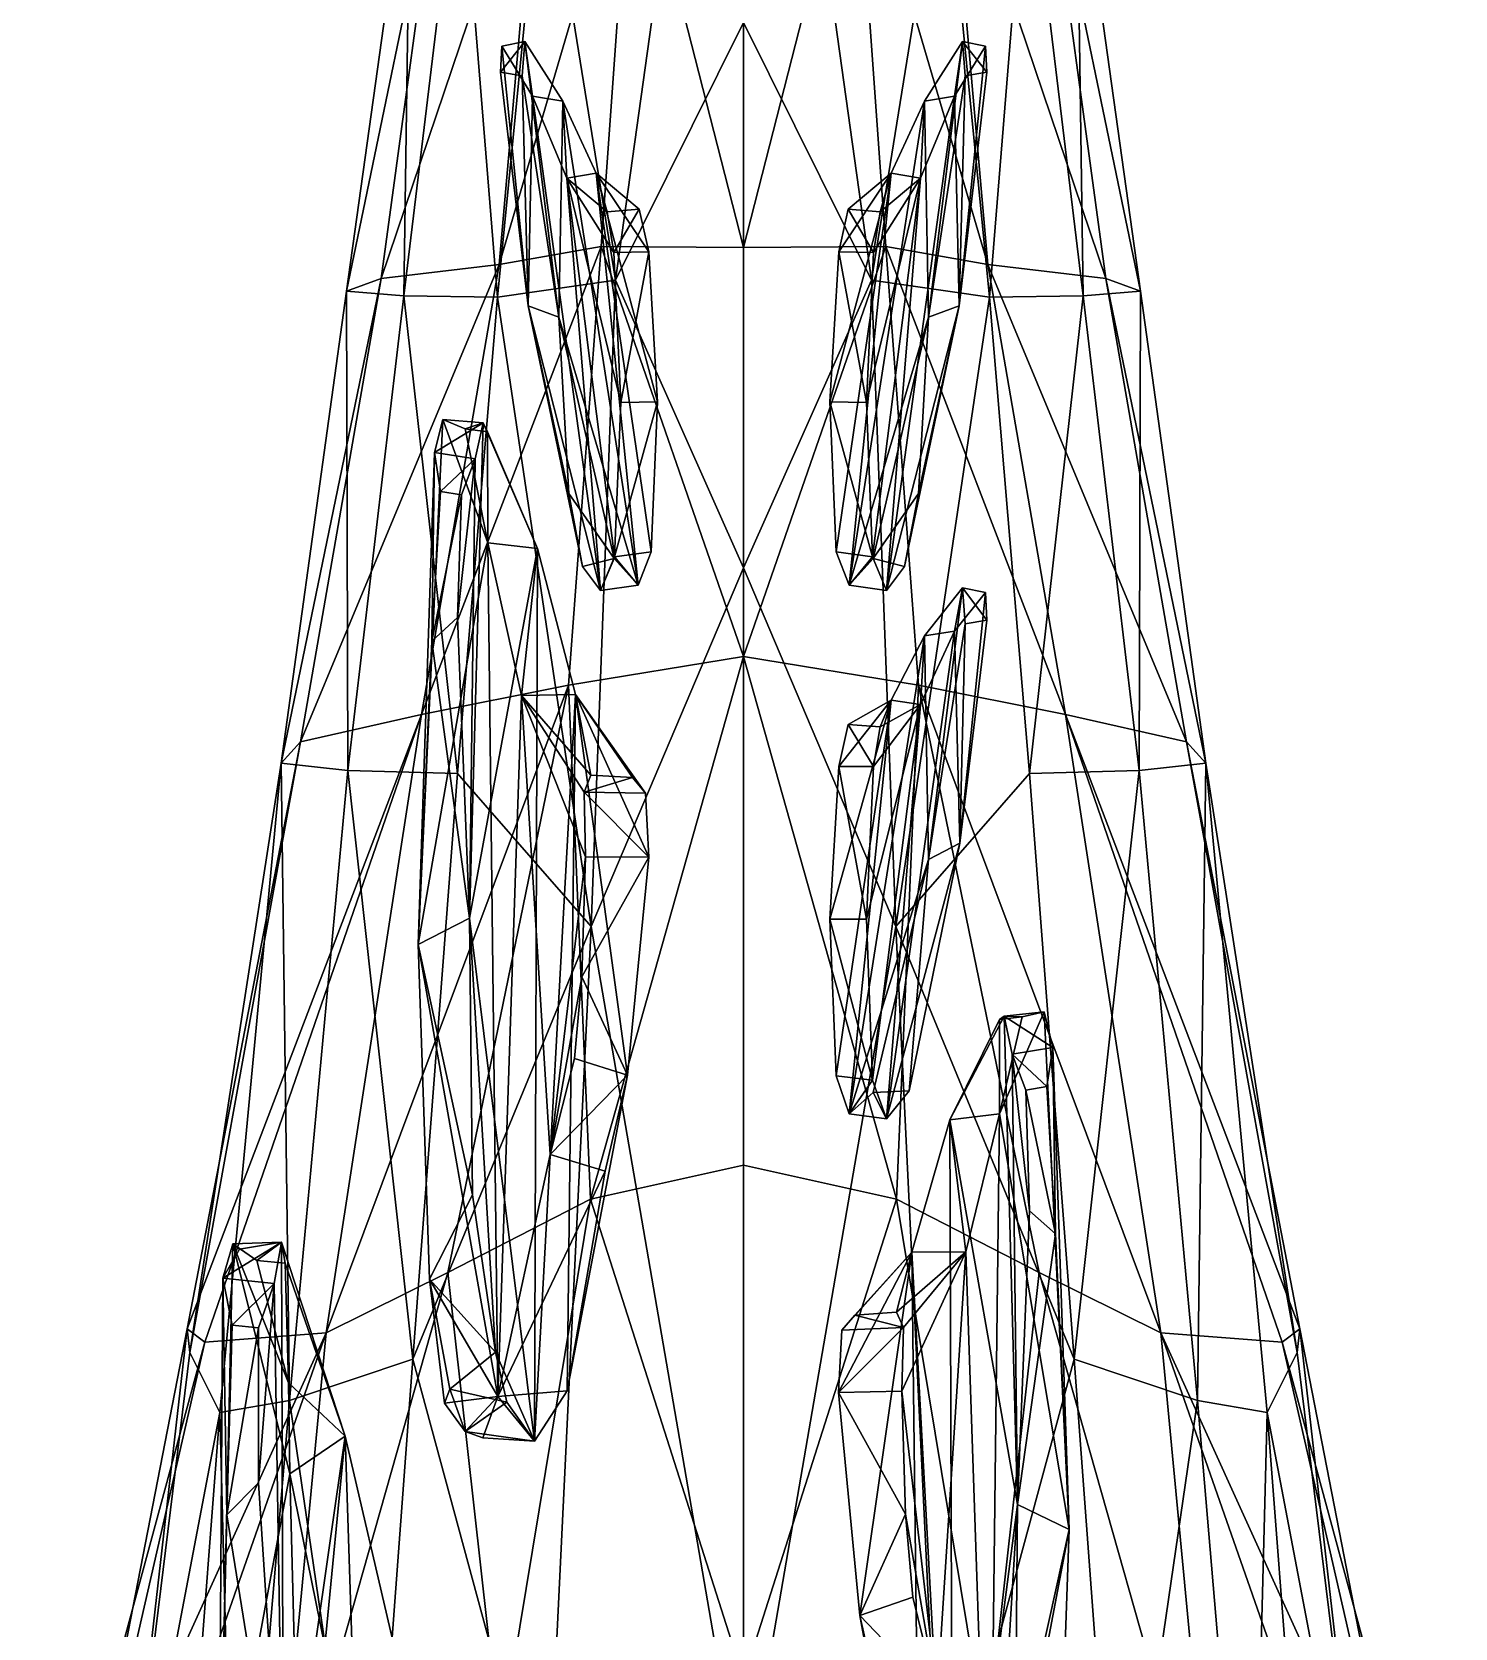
# Model space of a CAD drawing. Extents: x -1.1 to 1.1, y -3.78 to 5.59.
# Drawn here: x -0.518 to 0.518, y 2.209 to 3.372 of the extents above; entities that cross this region are included whole.
import ezdxf

# ---------------------------------------------------------------- set-up
doc = ezdxf.new("R2010")
doc.units = 0
doc.layers.add('STEGOSRS$LWO', color=1, linetype='CONTINUOUS')

msp = doc.modelspace()

# ---------------------------------------------------------------- linework, layer by layer
at = {"layer": 'STEGOSRS$LWO'}
for points in [[(0, 3.2147, 2.0206), (0, 3.5996, 1.8627), (-0.0811, 3.532, 1.8394)], [(0, 3.5996, 1.8627), (0, 3.2147, 2.0206), (0.0811, 3.532, 1.8394)], [(-0.2194, 3.5193, 1.6547), (-0.2637, 3.1922, 1.7569), (-0.1489, 3.532, 1.7334)], [(-0.2637, 3.1922, 1.7569), (-0.1778, 3.2025, 1.8654), (-0.1489, 3.532, 1.7334)], [(-0.1489, 3.532, 1.7334), (-0.1778, 3.2025, 1.8654), (-0.0811, 3.532, 1.8394)], [(-0.1778, 3.2025, 1.8654), (-0.1036, 3.2154, 1.9718), (-0.0811, 3.532, 1.8394)], [(-0.1036, 3.2154, 1.9718), (0, 3.2147, 2.0206), (-0.0811, 3.532, 1.8394)], [(0, 3.2147, 2.0206), (0.1036, 3.2154, 1.9718), (0.0811, 3.532, 1.8394)], [(0.1778, 3.2025, 1.8654), (0.1489, 3.532, 1.7334), (0.0811, 3.532, 1.8394)], [(0.1036, 3.2154, 1.9718), (0.1778, 3.2025, 1.8654), (0.0811, 3.532, 1.8394)], [(0.2637, 3.1922, 1.7569), (0.2194, 3.5193, 1.6547), (0.1489, 3.532, 1.7334)], [(0.1778, 3.2025, 1.8654), (0.2637, 3.1922, 1.7569), (0.1489, 3.532, 1.7334)], [(-0.2425, 3.5171, 1.5665), (-0.289, 3.1829, 1.6482), (-0.2194, 3.5193, 1.6547)], [(-0.289, 3.1829, 1.6482), (-0.2637, 3.1922, 1.7569), (-0.2194, 3.5193, 1.6547)], [(-0.2474, 3.1797, 1.5829), (-0.289, 3.1829, 1.6482), (-0.2425, 3.5171, 1.5665)], [(-0.2065, 3.5175, 1.5091), (-0.2474, 3.1797, 1.5829), (-0.2425, 3.5171, 1.5665)], [(-0.1791, 3.1787, 1.5279), (-0.2474, 3.1797, 1.5829), (-0.2065, 3.5175, 1.5091)], [(-0.1458, 3.5178, 1.4601), (-0.1791, 3.1787, 1.5279), (-0.2065, 3.5175, 1.5091)], [(-0.0932, 3.1911, 1.4877), (-0.1791, 3.1787, 1.5279), (-0.1458, 3.5178, 1.4601)], [(-0.056, 3.4571, 1.4333), (-0.0932, 3.1911, 1.4877), (-0.1458, 3.5178, 1.4601)], [(0.0932, 3.1911, 1.4877), (0.056, 3.4571, 1.4333), (0.1458, 3.5178, 1.4601)], [(0.1791, 3.1787, 1.5279), (0.0932, 3.1911, 1.4877), (0.1458, 3.5178, 1.4601)], [(0.1791, 3.1787, 1.5279), (0.1458, 3.5178, 1.4601), (0.2065, 3.5175, 1.5091)], [(0.2474, 3.1797, 1.5829), (0.1791, 3.1787, 1.5279), (0.2065, 3.5175, 1.5091)], [(0.2474, 3.1797, 1.5829), (0.2065, 3.5175, 1.5091), (0.2425, 3.5171, 1.5665)], [(0.289, 3.1829, 1.6482), (0.2425, 3.5171, 1.5665), (0.2194, 3.5193, 1.6547)], [(0.2637, 3.1922, 1.7569), (0.289, 3.1829, 1.6482), (0.2194, 3.5193, 1.6547)], [(0.289, 3.1829, 1.6482), (0.2474, 3.1797, 1.5829), (0.2425, 3.5171, 1.5665)], [(-0.0932, 3.1911, 1.4877), (-0.056, 3.4571, 1.4333), (0, 3.3786, 1.4372)], [(0.056, 3.4571, 1.4333), (0.0932, 3.1911, 1.4877), (0, 3.3786, 1.4372)], [(0, 2.9816, 1.5084), (-0.0932, 3.1911, 1.4877), (0, 3.3786, 1.4372)], [(0.0932, 3.1911, 1.4877), (0, 2.9816, 1.5084), (0, 3.3786, 1.4372)], [(-0.1611, 3.3399, 2.3235), (-0.1592, 3.3649, 2.3054), (-0.1768, 3.3424, 2.3206)], [(-0.176, 3.3615, 2.3054), (-0.1768, 3.3424, 2.3206), (-0.1592, 3.3649, 2.3054)], [(-0.1768, 3.3424, 2.3206), (-0.176, 3.3615, 2.3054), (-0.1568, 3.1724, 2.2694)], [(-0.1535, 3.3251, 2.1904), (-0.176, 3.3615, 2.3054), (-0.1592, 3.3649, 2.3054)], [(-0.176, 3.3615, 2.3054), (-0.1535, 3.3251, 2.1904), (-0.1568, 3.1724, 2.2694)], [(-0.1611, 3.3399, 2.3235), (-0.1344, 3.164, 2.2703), (-0.1592, 3.3649, 2.3054)], [(-0.1315, 3.3214, 2.1856), (-0.1535, 3.3251, 2.1904), (-0.1592, 3.3649, 2.3054)], [(-0.1592, 3.3649, 2.3054), (-0.1344, 3.164, 2.2703), (-0.1315, 3.3214, 2.1856)], [(0.1537, 3.3251, 2.1904), (0.1318, 3.3214, 2.1856), (0.1594, 3.3649, 2.3054)], [(0.1347, 3.164, 2.2703), (0.1594, 3.3649, 2.3054), (0.1318, 3.3214, 2.1856)], [(0.1347, 3.164, 2.2703), (0.1613, 3.3399, 2.3235), (0.1594, 3.3649, 2.3054)], [(0.1762, 3.3615, 2.3054), (0.1537, 3.3251, 2.1904), (0.1594, 3.3649, 2.3054)], [(0.1537, 3.3251, 2.1904), (0.1762, 3.3615, 2.3054), (0.157, 3.1724, 2.2694)], [(0.1762, 3.3615, 2.3054), (0.1771, 3.3424, 2.3206), (0.157, 3.1724, 2.2694)], [(0.1594, 3.3649, 2.3054), (0.1613, 3.3399, 2.3235), (0.1771, 3.3424, 2.3206)], [(0.1771, 3.3424, 2.3206), (0.1762, 3.3615, 2.3054), (0.1594, 3.3649, 2.3054)], [(-0.1768, 3.3424, 2.3206), (-0.1568, 3.1724, 2.2694), (-0.1611, 3.3399, 2.3235)], [(-0.1344, 3.164, 2.2703), (-0.1611, 3.3399, 2.3235), (-0.1568, 3.1724, 2.2694)], [(0.1613, 3.3399, 2.3235), (0.1347, 3.164, 2.2703), (0.157, 3.1724, 2.2694)], [(0.157, 3.1724, 2.2694), (0.1771, 3.3424, 2.3206), (0.1613, 3.3399, 2.3235)], [(-0.1568, 3.1724, 2.2694), (-0.1535, 3.3251, 2.1904), (-0.104, 2.9651, 2.1317)], [(-0.1286, 3.2652, 2.0963), (-0.1535, 3.3251, 2.1904), (-0.1315, 3.3214, 2.1856)], [(-0.1535, 3.3251, 2.1904), (-0.1286, 3.2652, 2.0963), (-0.104, 2.9651, 2.1317)], [(0.1537, 3.3251, 2.1904), (0.157, 3.1724, 2.2694), (0.1042, 2.9651, 2.1317)], [(0.1288, 3.2652, 2.0963), (0.1537, 3.3251, 2.1904), (0.1042, 2.9651, 2.1317)], [(0.1537, 3.3251, 2.1904), (0.1288, 3.2652, 2.0963), (0.1318, 3.3214, 2.1856)], [(-0.1344, 3.164, 2.2703), (-0.0768, 2.9689, 2.1354), (-0.1315, 3.3214, 2.1856)], [(-0.1072, 3.2688, 2.1039), (-0.1286, 3.2652, 2.0963), (-0.1315, 3.3214, 2.1856)], [(-0.1315, 3.3214, 2.1856), (-0.0768, 2.9689, 2.1354), (-0.1072, 3.2688, 2.1039)], [(0.077, 2.9689, 2.1354), (0.1347, 3.164, 2.2703), (0.1318, 3.3214, 2.1856)], [(0.077, 2.9689, 2.1354), (0.1318, 3.3214, 2.1856), (0.1075, 3.2688, 2.1039)], [(0.1288, 3.2652, 2.0963), (0.1075, 3.2688, 2.1039), (0.1318, 3.3214, 2.1856)], [(-0.0992, 3.2407, 1.9798), (-0.1286, 3.2652, 2.0963), (-0.1072, 3.2688, 2.1039)], [(-0.0759, 3.2427, 1.9844), (-0.0992, 3.2407, 1.9798), (-0.1072, 3.2688, 2.1039)], [(-0.0759, 3.2427, 1.9844), (-0.1072, 3.2688, 2.1039), (-0.069, 3.2116, 1.9776)], [(-0.069, 3.2116, 1.9776), (-0.1072, 3.2688, 2.1039), (-0.0626, 3.1024, 2.0107)], [(-0.0626, 3.1024, 2.0107), (-0.1072, 3.2688, 2.1039), (-0.0673, 2.9932, 2.086)], [(-0.0673, 2.9932, 2.086), (-0.1072, 3.2688, 2.1039), (-0.0768, 2.9689, 2.1354)], [(0.1075, 3.2688, 2.1039), (0.0693, 3.2116, 1.9776), (0.0629, 3.1024, 2.0107)], [(0.1075, 3.2688, 2.1039), (0.0629, 3.1024, 2.0107), (0.0675, 2.9932, 2.086)], [(0.1075, 3.2688, 2.1039), (0.0675, 2.9932, 2.086), (0.077, 2.9689, 2.1354)], [(0.1075, 3.2688, 2.1039), (0.0761, 3.2427, 1.9844), (0.0693, 3.2116, 1.9776)], [(0.0995, 3.2407, 1.9798), (0.0761, 3.2427, 1.9844), (0.1075, 3.2688, 2.1039)], [(0.1288, 3.2652, 2.0963), (0.0995, 3.2407, 1.9798), (0.1075, 3.2688, 2.1039)], [(-0.0992, 3.2407, 1.9798), (-0.0944, 3.2111, 1.9711), (-0.1286, 3.2652, 2.0963)], [(-0.0944, 3.2111, 1.9711), (-0.0892, 3.1018, 2.0034), (-0.1286, 3.2652, 2.0963)], [(-0.0892, 3.1018, 2.0034), (-0.0938, 2.9896, 2.0783), (-0.1286, 3.2652, 2.0963)], [(-0.0938, 2.9896, 2.0783), (-0.104, 2.9651, 2.1317), (-0.1286, 3.2652, 2.0963)], [(0.0895, 3.1018, 2.0034), (0.0947, 3.2111, 1.9711), (0.1288, 3.2652, 2.0963)], [(0.094, 2.9896, 2.0783), (0.0895, 3.1018, 2.0034), (0.1288, 3.2652, 2.0963)], [(0.1042, 2.9651, 2.1317), (0.094, 2.9896, 2.0783), (0.1288, 3.2652, 2.0963)], [(0.0947, 3.2111, 1.9711), (0.0995, 3.2407, 1.9798), (0.1288, 3.2652, 2.0963)], [(-0.0944, 3.2111, 1.9711), (-0.0992, 3.2407, 1.9798), (-0.0759, 3.2427, 1.9844)], [(-0.069, 3.2116, 1.9776), (-0.0944, 3.2111, 1.9711), (-0.0759, 3.2427, 1.9844)], [(0.0947, 3.2111, 1.9711), (0.0693, 3.2116, 1.9776), (0.0761, 3.2427, 1.9844)], [(0.0995, 3.2407, 1.9798), (0.0947, 3.2111, 1.9711), (0.0761, 3.2427, 1.9844)], [(-0.1778, 3.2025, 1.8654), (-0.2344, 2.8748, 1.9883), (-0.1036, 3.2154, 1.9718)], [(-0.2344, 2.8748, 1.9883), (-0.1273, 2.896, 2.0935), (-0.1036, 3.2154, 1.9718)], [(-0.1273, 2.896, 2.0935), (0, 2.917, 2.1854), (-0.1036, 3.2154, 1.9718)], [(0, 3.2147, 2.0206), (-0.1036, 3.2154, 1.9718), (0, 2.917, 2.1854)], [(-0.0892, 3.1018, 2.0034), (-0.0944, 3.2111, 1.9711), (-0.069, 3.2116, 1.9776)], [(-0.0626, 3.1024, 2.0107), (-0.0892, 3.1018, 2.0034), (-0.069, 3.2116, 1.9776)], [(0.1036, 3.2154, 1.9718), (0, 3.2147, 2.0206), (0, 2.917, 2.1854)], [(0, 2.917, 2.1854), (0.1273, 2.896, 2.0935), (0.1036, 3.2154, 1.9718)], [(0.0895, 3.1018, 2.0034), (0.0629, 3.1024, 2.0107), (0.0693, 3.2116, 1.9776)], [(0.0947, 3.2111, 1.9711), (0.0895, 3.1018, 2.0034), (0.0693, 3.2116, 1.9776)], [(0.2344, 2.8748, 1.9883), (0.1778, 3.2025, 1.8654), (0.1036, 3.2154, 1.9718)], [(0.1273, 2.896, 2.0935), (0.2344, 2.8748, 1.9883), (0.1036, 3.2154, 1.9718)], [(-0.2637, 3.1922, 1.7569), (-0.3226, 2.8548, 1.8515), (-0.1778, 3.2025, 1.8654)], [(-0.3226, 2.8548, 1.8515), (-0.2344, 2.8748, 1.9883), (-0.1778, 3.2025, 1.8654)], [(0.3226, 2.8548, 1.8515), (0.2637, 3.1922, 1.7569), (0.1778, 3.2025, 1.8654)], [(0.2344, 2.8748, 1.9883), (0.3226, 2.8548, 1.8515), (0.1778, 3.2025, 1.8654)], [(-0.3365, 2.8393, 1.7146), (-0.3226, 2.8548, 1.8515), (-0.2637, 3.1922, 1.7569)], [(-0.289, 3.1829, 1.6482), (-0.3365, 2.8393, 1.7146), (-0.2637, 3.1922, 1.7569)], [(-0.0932, 3.1911, 1.4877), (-0.1109, 2.7202, 1.5571), (-0.1791, 3.1787, 1.5279)], [(0, 2.9816, 1.5084), (-0.1109, 2.7202, 1.5571), (-0.0932, 3.1911, 1.4877)], [(0.1109, 2.7202, 1.5571), (0, 2.9816, 1.5084), (0.0932, 3.1911, 1.4877)], [(0.1109, 2.7202, 1.5571), (0.0932, 3.1911, 1.4877), (0.1791, 3.1787, 1.5279)], [(0.3226, 2.8548, 1.8515), (0.3365, 2.8393, 1.7146), (0.2637, 3.1922, 1.7569)], [(0.3365, 2.8393, 1.7146), (0.289, 3.1829, 1.6482), (0.2637, 3.1922, 1.7569)], [(-0.288, 2.8339, 1.6424), (-0.3365, 2.8393, 1.7146), (-0.289, 3.1829, 1.6482)], [(-0.2474, 3.1797, 1.5829), (-0.288, 2.8339, 1.6424), (-0.289, 3.1829, 1.6482)], [(-0.2081, 2.8317, 1.5827), (-0.288, 2.8339, 1.6424), (-0.2474, 3.1797, 1.5829)], [(-0.1791, 3.1787, 1.5279), (-0.2081, 2.8317, 1.5827), (-0.2474, 3.1797, 1.5829)], [(-0.1109, 2.7202, 1.5571), (-0.2081, 2.8317, 1.5827), (-0.1791, 3.1787, 1.5279)], [(0.2081, 2.8317, 1.5827), (0.1109, 2.7202, 1.5571), (0.1791, 3.1787, 1.5279)], [(0.2081, 2.8317, 1.5827), (0.1791, 3.1787, 1.5279), (0.2474, 3.1797, 1.5829)], [(0.288, 2.8339, 1.6424), (0.2081, 2.8317, 1.5827), (0.2474, 3.1797, 1.5829)], [(0.288, 2.8339, 1.6424), (0.2474, 3.1797, 1.5829), (0.289, 3.1829, 1.6482)], [(0.3365, 2.8393, 1.7146), (0.288, 2.8339, 1.6424), (0.289, 3.1829, 1.6482)], [(-0.1568, 3.1724, 2.2694), (-0.1171, 2.9825, 2.178), (-0.1271, 3.0356, 2.2127)], [(-0.1568, 3.1724, 2.2694), (-0.1271, 3.0356, 2.2127), (-0.1344, 3.164, 2.2703)], [(-0.1171, 2.9825, 2.178), (-0.1568, 3.1724, 2.2694), (-0.104, 2.9651, 2.1317)], [(-0.0942, 2.9883, 2.188), (-0.1344, 3.164, 2.2703), (-0.1271, 3.0356, 2.2127)], [(-0.0942, 2.9883, 2.188), (-0.0768, 2.9689, 2.1354), (-0.1344, 3.164, 2.2703)], [(0.077, 2.9689, 2.1354), (0.0944, 2.9883, 2.188), (0.1347, 3.164, 2.2703)], [(0.1347, 3.164, 2.2703), (0.0944, 2.9883, 2.188), (0.1273, 3.0356, 2.2127)], [(0.157, 3.1724, 2.2694), (0.1173, 2.9825, 2.178), (0.1042, 2.9651, 2.1317)], [(0.1173, 2.9825, 2.178), (0.157, 3.1724, 2.2694), (0.1273, 3.0356, 2.2127)], [(0.1273, 3.0356, 2.2127), (0.157, 3.1724, 2.2694), (0.1347, 3.164, 2.2703)], [(-0.0673, 2.9932, 2.086), (-0.0938, 2.9896, 2.0783), (-0.0626, 3.1024, 2.0107)], [(-0.0938, 2.9896, 2.0783), (-0.0892, 3.1018, 2.0034), (-0.0626, 3.1024, 2.0107)], [(0.094, 2.9896, 2.0783), (0.0675, 2.9932, 2.086), (0.0629, 3.1024, 2.0107)], [(0.0895, 3.1018, 2.0034), (0.094, 2.9896, 2.0783), (0.0629, 3.1024, 2.0107)], [(-0.2249, 3.0654, 2.8199), (-0.2188, 3.0895, 2.7949), (-0.2369, 2.7072, 2.731)], [(-0.2188, 3.0895, 2.7949), (-0.1862, 2.9998, 2.5755), (-0.2369, 2.7072, 2.731)], [(-0.2188, 3.0895, 2.7949), (-0.2249, 3.0654, 2.8199), (-0.1896, 3.087, 2.8048)], [(-0.1953, 3.0608, 2.8254), (-0.1896, 3.087, 2.8048), (-0.2249, 3.0654, 2.8199)], [(-0.2027, 3.0827, 2.7477), (-0.1862, 2.9998, 2.5755), (-0.2188, 3.0895, 2.7949)], [(-0.2027, 3.0827, 2.7477), (-0.2188, 3.0895, 2.7949), (-0.1896, 3.087, 2.8048)], [(-0.1863, 3.0806, 2.7482), (-0.2027, 3.0827, 2.7477), (-0.1896, 3.087, 2.8048)], [(-0.1862, 2.9998, 2.5755), (-0.2027, 3.0827, 2.7477), (-0.1863, 3.0806, 2.7482)], [(-0.1953, 3.0608, 2.8254), (-0.1994, 2.7264, 2.7448), (-0.1896, 3.087, 2.8048)], [(-0.1896, 3.087, 2.8048), (-0.1994, 2.7264, 2.7448), (-0.1499, 2.9956, 2.5793)], [(-0.1896, 3.087, 2.8048), (-0.1499, 2.9956, 2.5793), (-0.1863, 3.0806, 2.7482)], [(-0.1499, 2.9956, 2.5793), (-0.1862, 2.9998, 2.5755), (-0.1863, 3.0806, 2.7482)], [(-0.2249, 3.0654, 2.8199), (-0.2369, 2.7072, 2.731), (-0.2269, 2.928, 2.8022)], [(-0.2207, 3.0371, 2.8251), (-0.2249, 3.0654, 2.8199), (-0.2269, 2.928, 2.8022)], [(-0.2249, 3.0654, 2.8199), (-0.2207, 3.0371, 2.8251), (-0.1953, 3.0608, 2.8254)], [(-0.2053, 3.0346, 2.8278), (-0.1953, 3.0608, 2.8254), (-0.2207, 3.0371, 2.8251)], [(-0.2053, 3.0346, 2.8278), (-0.2081, 2.9454, 2.8103), (-0.1953, 3.0608, 2.8254)], [(-0.1994, 2.7264, 2.7448), (-0.1953, 3.0608, 2.8254), (-0.2081, 2.9454, 2.8103)], [(-0.2207, 3.0371, 2.8251), (-0.2269, 2.928, 2.8022), (-0.2053, 3.0346, 2.8278)], [(-0.2081, 2.9454, 2.8103), (-0.2053, 3.0346, 2.8278), (-0.2269, 2.928, 2.8022)], [(-0.1271, 3.0356, 2.2127), (-0.1171, 2.9825, 2.178), (-0.0942, 2.9883, 2.188)], [(0.1173, 2.9825, 2.178), (0.1273, 3.0356, 2.2127), (0.0944, 2.9883, 2.188)], [(-0.2369, 2.7072, 2.731), (-0.1862, 2.9998, 2.5755), (-0.1789, 2.378, 2.4184)], [(-0.1617, 2.8886, 2.4272), (-0.1862, 2.9998, 2.5755), (-0.1499, 2.9956, 2.5793)], [(-0.1862, 2.9998, 2.5755), (-0.1617, 2.8886, 2.4272), (-0.1789, 2.378, 2.4184)], [(-0.1994, 2.7264, 2.7448), (-0.1522, 2.3455, 2.5185), (-0.1499, 2.9956, 2.5793)], [(-0.1222, 2.8892, 2.4398), (-0.1617, 2.8886, 2.4272), (-0.1499, 2.9956, 2.5793)], [(-0.1499, 2.9956, 2.5793), (-0.1522, 2.3455, 2.5185), (-0.1222, 2.8892, 2.4398)], [(-0.1171, 2.9825, 2.178), (-0.104, 2.9651, 2.1317), (-0.0942, 2.9883, 2.188)], [(-0.104, 2.9651, 2.1317), (-0.0938, 2.9896, 2.0783), (-0.0768, 2.9689, 2.1354)], [(-0.0768, 2.9689, 2.1354), (-0.0942, 2.9883, 2.188), (-0.104, 2.9651, 2.1317)], [(-0.0673, 2.9932, 2.086), (-0.0768, 2.9689, 2.1354), (-0.0938, 2.9896, 2.0783)], [(0.077, 2.9689, 2.1354), (0.0675, 2.9932, 2.086), (0.094, 2.9896, 2.0783)], [(0.094, 2.9896, 2.0783), (0.1042, 2.9651, 2.1317), (0.077, 2.9689, 2.1354)], [(0.0944, 2.9883, 2.188), (0.077, 2.9689, 2.1354), (0.1042, 2.9651, 2.1317)], [(0.1042, 2.9651, 2.1317), (0.1173, 2.9825, 2.178), (0.0944, 2.9883, 2.188)], [(0, 2.9816, 1.5084), (0, 2.0774, 1.6225), (-0.1109, 2.7202, 1.5571)], [(0, 2.0774, 1.6225), (0, 2.9816, 1.5084), (0.1109, 2.7202, 1.5571)], [(0.1537, 2.9353, 2.3573), (0.1318, 2.932, 2.3522), (0.1594, 2.967, 2.4748)], [(0.1347, 2.769, 2.4258), (0.1594, 2.967, 2.4748), (0.1318, 2.932, 2.3522)], [(0.1347, 2.769, 2.4258), (0.1613, 2.9408, 2.4912), (0.1594, 2.967, 2.4748)], [(0.1762, 2.9636, 2.4745), (0.1537, 2.9353, 2.3573), (0.1594, 2.967, 2.4748)], [(0.1594, 2.967, 2.4748), (0.1613, 2.9408, 2.4912), (0.1771, 2.9435, 2.4884)], [(0.1771, 2.9435, 2.4884), (0.1762, 2.9636, 2.4745), (0.1594, 2.967, 2.4748)], [(0.1537, 2.9353, 2.3573), (0.1762, 2.9636, 2.4745), (0.1575, 2.7811, 2.4276)], [(0.1762, 2.9636, 2.4745), (0.1771, 2.9435, 2.4884), (0.1575, 2.7811, 2.4276)], [(-0.1994, 2.7264, 2.7448), (-0.2081, 2.9454, 2.8103), (-0.2269, 2.928, 2.8022)], [(0.1575, 2.7811, 2.4276), (0.1771, 2.9435, 2.4884), (0.1613, 2.9408, 2.4912)], [(0.077, 2.5838, 2.2776), (0.1347, 2.769, 2.4258), (0.1318, 2.932, 2.3522)], [(0.077, 2.5838, 2.2776), (0.1318, 2.932, 2.3522), (0.1075, 2.8851, 2.2671)], [(0.1537, 2.9353, 2.3573), (0.1575, 2.7811, 2.4276), (0.1042, 2.5802, 2.2737)], [(0.1288, 2.8821, 2.2593), (0.1537, 2.9353, 2.3573), (0.1042, 2.5802, 2.2737)], [(0.1288, 2.8821, 2.2593), (0.1075, 2.8851, 2.2671), (0.1318, 2.932, 2.3522)], [(0.1537, 2.9353, 2.3573), (0.1288, 2.8821, 2.2593), (0.1318, 2.932, 2.3522)], [(0.1613, 2.9408, 2.4912), (0.1347, 2.769, 2.4258), (0.1575, 2.7811, 2.4276)], [(-0.2269, 2.928, 2.8022), (-0.2369, 2.7072, 2.731), (-0.1994, 2.7264, 2.7448)], [(0, 2.917, 2.1854), (-0.1273, 2.896, 2.0935), (-0.1113, 2.5218, 2.3615)], [(-0.1113, 2.5218, 2.3615), (0, 2.5464, 2.3817), (0, 2.917, 2.1854)], [(0, 2.5464, 2.3817), (0.1113, 2.5218, 2.3615), (0, 2.917, 2.1854)], [(0.1273, 2.896, 2.0935), (0, 2.917, 2.1854), (0.1113, 2.5218, 2.3615)], [(-0.3038, 2.4243, 2.1988), (-0.2152, 2.4683, 2.3087), (-0.1273, 2.896, 2.0935)], [(-0.2344, 2.8748, 1.9883), (-0.3038, 2.4243, 2.1988), (-0.1273, 2.896, 2.0935)], [(-0.2152, 2.4683, 2.3087), (-0.1113, 2.5218, 2.3615), (-0.1273, 2.896, 2.0935)], [(0.1113, 2.5218, 2.3615), (0.2152, 2.4683, 2.3087), (0.1273, 2.896, 2.0935)], [(0.2152, 2.4683, 2.3087), (0.3038, 2.4243, 2.1988), (0.1273, 2.896, 2.0935)], [(0.3038, 2.4243, 2.1988), (0.2344, 2.8748, 1.9883), (0.1273, 2.896, 2.0935)], [(-0.1407, 2.5542, 2.2815), (-0.1789, 2.378, 2.4184), (-0.1617, 2.8886, 2.4272)], [(-0.1111, 2.8304, 2.2254), (-0.1617, 2.8886, 2.4272), (-0.1222, 2.8892, 2.4398)], [(-0.1111, 2.8304, 2.2254), (-0.1161, 2.8182, 2.2108), (-0.1617, 2.8886, 2.4272)], [(-0.1161, 2.8182, 2.2108), (-0.115, 2.7711, 2.2008), (-0.1617, 2.8886, 2.4272)], [(-0.115, 2.7711, 2.2008), (-0.1407, 2.5542, 2.2815), (-0.1617, 2.8886, 2.4272)], [(-0.1283, 2.3822, 2.4271), (-0.1222, 2.8892, 2.4398), (-0.1522, 2.3455, 2.5185)], [(-0.0844, 2.612, 2.2668), (-0.1222, 2.8892, 2.4398), (-0.1283, 2.3822, 2.4271)], [(-0.0809, 2.8288, 2.2314), (-0.1222, 2.8892, 2.4398), (-0.0713, 2.8173, 2.2228)], [(-0.0809, 2.8288, 2.2314), (-0.1111, 2.8304, 2.2254), (-0.1222, 2.8892, 2.4398)], [(-0.0713, 2.8173, 2.2228), (-0.1222, 2.8892, 2.4398), (-0.0689, 2.7708, 2.2111)], [(-0.0689, 2.7708, 2.2111), (-0.1222, 2.8892, 2.4398), (-0.0844, 2.612, 2.2668)], [(0.1075, 2.8851, 2.2671), (0.0693, 2.8369, 2.1371), (0.0629, 2.7256, 2.1625)], [(0.1075, 2.8851, 2.2671), (0.0629, 2.7256, 2.1625), (0.0675, 2.6115, 2.23)], [(0.1075, 2.8851, 2.2671), (0.0675, 2.6115, 2.23), (0.077, 2.5838, 2.2776)], [(0.1075, 2.8851, 2.2671), (0.0761, 2.8675, 2.146), (0.0693, 2.8369, 2.1371)], [(0.0995, 2.8658, 2.1413), (0.0761, 2.8675, 2.146), (0.1075, 2.8851, 2.2671)], [(0.1288, 2.8821, 2.2593), (0.0995, 2.8658, 2.1413), (0.1075, 2.8851, 2.2671)], [(-0.3226, 2.8548, 1.8515), (-0.4051, 2.4273, 1.9602), (-0.2344, 2.8748, 1.9883)], [(-0.4051, 2.4273, 1.9602), (-0.3921, 2.4177, 2.0624), (-0.2344, 2.8748, 1.9883)], [(-0.3921, 2.4177, 2.0624), (-0.3038, 2.4243, 2.1988), (-0.2344, 2.8748, 1.9883)], [(0.0895, 2.7256, 2.1551), (0.0947, 2.8369, 2.1305), (0.1288, 2.8821, 2.2593)], [(0.094, 2.6084, 2.2221), (0.0895, 2.7256, 2.1551), (0.1288, 2.8821, 2.2593)], [(0.1042, 2.5802, 2.2737), (0.094, 2.6084, 2.2221), (0.1288, 2.8821, 2.2593)], [(0.0947, 2.8369, 2.1305), (0.0995, 2.8658, 2.1413), (0.1288, 2.8821, 2.2593)], [(0.3038, 2.4243, 2.1988), (0.3921, 2.4177, 2.0624), (0.2344, 2.8748, 1.9883)], [(0.4051, 2.4273, 1.9602), (0.3226, 2.8548, 1.8515), (0.2344, 2.8748, 1.9883)], [(0.3921, 2.4177, 2.0624), (0.4051, 2.4273, 1.9602), (0.2344, 2.8748, 1.9883)], [(0.0947, 2.8369, 2.1305), (0.0693, 2.8369, 2.1371), (0.0761, 2.8675, 2.146)], [(0.0995, 2.8658, 2.1413), (0.0947, 2.8369, 2.1305), (0.0761, 2.8675, 2.146)], [(-0.4031, 2.4101, 1.8611), (-0.4051, 2.4273, 1.9602), (-0.3226, 2.8548, 1.8515)], [(-0.3365, 2.8393, 1.7146), (-0.4031, 2.4101, 1.8611), (-0.3226, 2.8548, 1.8515)], [(0.4031, 2.4101, 1.8611), (0.3365, 2.8393, 1.7146), (0.3226, 2.8548, 1.8515)], [(0.4051, 2.4273, 1.9602), (0.4031, 2.4101, 1.8611), (0.3226, 2.8548, 1.8515)], [(-0.3813, 2.3664, 1.768), (-0.4031, 2.4101, 1.8611), (-0.3365, 2.8393, 1.7146)], [(-0.3306, 2.3752, 1.6986), (-0.3813, 2.3664, 1.768), (-0.3365, 2.8393, 1.7146)], [(-0.288, 2.8339, 1.6424), (-0.3306, 2.3752, 1.6986), (-0.3365, 2.8393, 1.7146)], [(0.0895, 2.7256, 2.1551), (0.0629, 2.7256, 2.1625), (0.0693, 2.8369, 2.1371)], [(0.0947, 2.8369, 2.1305), (0.0895, 2.7256, 2.1551), (0.0693, 2.8369, 2.1371)], [(0.3306, 2.3752, 1.6986), (0.288, 2.8339, 1.6424), (0.3365, 2.8393, 1.7146)], [(0.3813, 2.3664, 1.768), (0.3306, 2.3752, 1.6986), (0.3365, 2.8393, 1.7146)], [(0.4031, 2.4101, 1.8611), (0.3813, 2.3664, 1.768), (0.3365, 2.8393, 1.7146)], [(-0.2408, 2.4053, 1.6372), (-0.3306, 2.3752, 1.6986), (-0.288, 2.8339, 1.6424)], [(-0.2081, 2.8317, 1.5827), (-0.2408, 2.4053, 1.6372), (-0.288, 2.8339, 1.6424)], [(-0.1109, 2.7202, 1.5571), (-0.2408, 2.4053, 1.6372), (-0.2081, 2.8317, 1.5827)], [(-0.1161, 2.8182, 2.2108), (-0.1111, 2.8304, 2.2254), (-0.0809, 2.8288, 2.2314)], [(-0.0713, 2.8173, 2.2228), (-0.1161, 2.8182, 2.2108), (-0.0809, 2.8288, 2.2314)], [(0.2408, 2.4053, 1.6372), (0.1109, 2.7202, 1.5571), (0.2081, 2.8317, 1.5827)], [(0.2408, 2.4053, 1.6372), (0.2081, 2.8317, 1.5827), (0.288, 2.8339, 1.6424)], [(0.3306, 2.3752, 1.6986), (0.2408, 2.4053, 1.6372), (0.288, 2.8339, 1.6424)], [(-0.0689, 2.7708, 2.2111), (-0.1161, 2.8182, 2.2108), (-0.0713, 2.8173, 2.2228)], [(-0.115, 2.7711, 2.2008), (-0.1161, 2.8182, 2.2108), (-0.0689, 2.7708, 2.2111)], [(0.1575, 2.7811, 2.4276), (0.1206, 2.6006, 2.3283), (0.1042, 2.5802, 2.2737)], [(0.1206, 2.6006, 2.3283), (0.1575, 2.7811, 2.4276), (0.1347, 2.769, 2.4258)], [(-0.1407, 2.5542, 2.2815), (-0.115, 2.7711, 2.2008), (-0.1177, 2.6836, 2.2337)], [(-0.1177, 2.6836, 2.2337), (-0.115, 2.7711, 2.2008), (-0.0689, 2.7708, 2.2111)], [(-0.0844, 2.612, 2.2668), (-0.1177, 2.6836, 2.2337), (-0.0689, 2.7708, 2.2111)], [(0.077, 2.5838, 2.2776), (0.0944, 2.5995, 2.3314), (0.1347, 2.769, 2.4258)], [(0.1347, 2.769, 2.4258), (0.0944, 2.5995, 2.3314), (0.1206, 2.6006, 2.3283)], [(-0.1109, 2.7202, 1.5571), (-0.1434, 2.0459, 1.6423), (-0.2408, 2.4053, 1.6372)], [(-0.1974, 2.5249, 2.6744), (-0.1994, 2.7264, 2.7448), (-0.2369, 2.7072, 2.731)], [(-0.1974, 2.5249, 2.6744), (-0.1805, 2.4103, 2.6233), (-0.1994, 2.7264, 2.7448)], [(-0.1805, 2.4103, 2.6233), (-0.1522, 2.3455, 2.5185), (-0.1994, 2.7264, 2.7448)], [(0, 2.0774, 1.6225), (-0.1434, 2.0459, 1.6423), (-0.1109, 2.7202, 1.5571)], [(0.1434, 2.0459, 1.6423), (0, 2.0774, 1.6225), (0.1109, 2.7202, 1.5571)], [(0.094, 2.6084, 2.2221), (0.0675, 2.6115, 2.23), (0.0629, 2.7256, 2.1625)], [(0.0895, 2.7256, 2.1551), (0.094, 2.6084, 2.2221), (0.0629, 2.7256, 2.1625)], [(0.1434, 2.0459, 1.6423), (0.1109, 2.7202, 1.5571), (0.2408, 2.4053, 1.6372)], [(-0.2369, 2.7072, 2.731), (-0.2287, 2.4636, 2.6368), (-0.1974, 2.5249, 2.6744)], [(-0.2287, 2.4636, 2.6368), (-0.2369, 2.7072, 2.731), (-0.1789, 2.378, 2.4184)], [(-0.123, 2.6242, 2.2491), (-0.1407, 2.5542, 2.2815), (-0.1177, 2.6836, 2.2337)], [(-0.123, 2.6242, 2.2491), (-0.1177, 2.6836, 2.2337), (-0.0844, 2.612, 2.2668)], [(0.1501, 2.5795, 2.7222), (0.1898, 2.6549, 2.9536), (0.1865, 2.6525, 2.8967)], [(0.1996, 2.2994, 2.8686), (0.1898, 2.6549, 2.9536), (0.1501, 2.5795, 2.7222)], [(0.1865, 2.584, 2.7188), (0.1501, 2.5795, 2.7222), (0.1865, 2.6525, 2.8967)], [(0.1865, 2.584, 2.7188), (0.203, 2.6546, 2.8963), (0.219, 2.6581, 2.9439)], [(0.1865, 2.584, 2.7188), (0.219, 2.6581, 2.9439), (0.2371, 2.2812, 2.8535)], [(0.203, 2.6546, 2.8963), (0.1865, 2.6525, 2.8967), (0.1898, 2.6549, 2.9536)], [(0.203, 2.6546, 2.8963), (0.1865, 2.584, 2.7188), (0.1865, 2.6525, 2.8967)], [(0.2252, 2.6323, 2.9671), (0.219, 2.6581, 2.9439), (0.1898, 2.6549, 2.9536)], [(0.219, 2.6581, 2.9439), (0.203, 2.6546, 2.8963), (0.1898, 2.6549, 2.9536)], [(0.1898, 2.6549, 2.9536), (0.1956, 2.6273, 2.9723), (0.2252, 2.6323, 2.9671)], [(0.1996, 2.2994, 2.8686), (0.1956, 2.6273, 2.9723), (0.1898, 2.6549, 2.9536)], [(0.219, 2.6581, 2.9439), (0.2252, 2.6323, 2.9671), (0.2371, 2.2812, 2.8535)], [(0.2209, 2.6037, 2.9704), (0.2252, 2.6323, 2.9671), (0.1956, 2.6273, 2.9723)], [(0.2083, 2.5133, 2.9493), (0.2056, 2.6011, 2.9729), (0.1956, 2.6273, 2.9723)], [(0.1956, 2.6273, 2.9723), (0.1996, 2.2994, 2.8686), (0.2083, 2.5133, 2.9493)], [(0.1956, 2.6273, 2.9723), (0.2056, 2.6011, 2.9729), (0.2209, 2.6037, 2.9704)], [(0.2252, 2.6323, 2.9671), (0.2209, 2.6037, 2.9704), (0.2271, 2.4965, 2.9399)], [(0.2371, 2.2812, 2.8535), (0.2252, 2.6323, 2.9671), (0.2271, 2.4965, 2.9399)], [(-0.123, 2.6242, 2.2491), (-0.0844, 2.612, 2.2668), (-0.1407, 2.5542, 2.2815)], [(-0.1006, 2.5422, 2.2971), (-0.1407, 2.5542, 2.2815), (-0.0844, 2.612, 2.2668)], [(-0.0844, 2.612, 2.2668), (-0.1283, 2.3822, 2.4271), (-0.1006, 2.5422, 2.2971)], [(0.077, 2.5838, 2.2776), (0.0675, 2.6115, 2.23), (0.094, 2.6084, 2.2221)], [(0.094, 2.6084, 2.2221), (0.1042, 2.5802, 2.2737), (0.077, 2.5838, 2.2776)], [(0.2271, 2.4965, 2.9399), (0.2209, 2.6037, 2.9704), (0.2056, 2.6011, 2.9729)], [(0.0944, 2.5995, 2.3314), (0.077, 2.5838, 2.2776), (0.1042, 2.5802, 2.2737)], [(0.1042, 2.5802, 2.2737), (0.1206, 2.6006, 2.3283), (0.0944, 2.5995, 2.3314)], [(0.2056, 2.6011, 2.9729), (0.2083, 2.5133, 2.9493), (0.2271, 2.4965, 2.9399)], [(0.1865, 2.584, 2.7188), (0.1619, 2.4833, 2.5631), (0.1501, 2.5795, 2.7222)], [(0.1619, 2.4833, 2.5631), (0.1865, 2.584, 2.7188), (0.1792, 1.9746, 2.5187)], [(0.1865, 2.584, 2.7188), (0.2371, 2.2812, 2.8535), (0.1792, 1.9746, 2.5187)], [(0.1619, 2.4833, 2.5631), (0.1225, 2.4831, 2.5756), (0.1501, 2.5795, 2.7222)], [(0.1524, 1.9352, 2.6163), (0.1501, 2.5795, 2.7222), (0.1225, 2.4831, 2.5756)], [(0.1524, 1.9352, 2.6163), (0.1996, 2.2994, 2.8686), (0.1501, 2.5795, 2.7222)], [(-0.1789, 2.378, 2.4184), (-0.1407, 2.5542, 2.2815), (-0.1006, 2.5422, 2.2971)], [(0, 2.5464, 2.3817), (-0.1113, 2.5218, 2.3615), (0, 2.1724, 2.6118)], [(0.1113, 2.5218, 2.3615), (0, 2.5464, 2.3817), (0, 2.1724, 2.6118)], [(-0.1283, 2.3822, 2.4271), (-0.1789, 2.378, 2.4184), (-0.1006, 2.5422, 2.2971)], [(-0.1805, 2.4103, 2.6233), (-0.1974, 2.5249, 2.6744), (-0.2287, 2.4636, 2.6368)], [(-0.1113, 2.5218, 2.3615), (-0.2152, 2.4683, 2.3087), (-0.177, 2.125, 2.576)], [(-0.177, 2.125, 2.576), (0, 2.1724, 2.6118), (-0.1113, 2.5218, 2.3615)], [(0, 2.1724, 2.6118), (0.177, 2.125, 2.576), (0.1113, 2.5218, 2.3615)], [(0.2152, 2.4683, 2.3087), (0.1113, 2.5218, 2.3615), (0.177, 2.125, 2.576)], [(0.2083, 2.5133, 2.9493), (0.1996, 2.2994, 2.8686), (0.2271, 2.4965, 2.9399)], [(-0.379, 2.4642, 3.3686), (-0.3717, 2.4892, 3.3253), (-0.382, 2.0421, 3.3103)], [(-0.3717, 2.4892, 3.3253), (-0.3302, 2.3217, 3.0429), (-0.382, 2.0421, 3.3103)], [(-0.3418, 2.4604, 3.375), (-0.3364, 2.4905, 3.3459), (-0.379, 2.4642, 3.3686)], [(-0.367, 2.4853, 3.3595), (-0.379, 2.4642, 3.3686), (-0.3364, 2.4905, 3.3459)], [(-0.3717, 2.4892, 3.3253), (-0.379, 2.4642, 3.3686), (-0.367, 2.4853, 3.3595)], [(-0.3717, 2.4892, 3.3253), (-0.367, 2.4853, 3.3595), (-0.3364, 2.4905, 3.3459)], [(-0.3544, 2.4771, 3.2762), (-0.3717, 2.4892, 3.3253), (-0.3364, 2.4905, 3.3459)], [(-0.3544, 2.4771, 3.2762), (-0.3313, 2.388, 3.1178), (-0.3717, 2.4892, 3.3253)], [(-0.3302, 2.3217, 3.0429), (-0.3717, 2.4892, 3.3253), (-0.3313, 2.388, 3.1178)], [(-0.3338, 2.4752, 3.2765), (-0.3544, 2.4771, 3.2762), (-0.3364, 2.4905, 3.3459)], [(-0.3418, 2.4604, 3.375), (-0.335, 2.0357, 3.319), (-0.3364, 2.4905, 3.3459)], [(-0.3364, 2.4905, 3.3459), (-0.2901, 2.3492, 3.0772), (-0.3338, 2.4752, 3.2765)], [(-0.3364, 2.4905, 3.3459), (-0.335, 2.0357, 3.319), (-0.2901, 2.3492, 3.0772)], [(0.2371, 2.2812, 2.8535), (0.2271, 2.4965, 2.9399), (0.1996, 2.2994, 2.8686)], [(-0.3313, 2.388, 3.1178), (-0.3544, 2.4771, 3.2762), (-0.3338, 2.4752, 3.2765)], [(0.1225, 2.4831, 2.5756), (0.0715, 2.4264, 2.3542), (0.0691, 2.3809, 2.3392)], [(0.1225, 2.4831, 2.5756), (0.0691, 2.3809, 2.3392), (0.0846, 2.2186, 2.3838)], [(0.1225, 2.4831, 2.5756), (0.0811, 2.4374, 2.3635), (0.0715, 2.4264, 2.3542)], [(0.1113, 2.4394, 2.3577), (0.0811, 2.4374, 2.3635), (0.1225, 2.4831, 2.5756)], [(0.1225, 2.4831, 2.5756), (0.0846, 2.2186, 2.3838), (0.1285, 1.9782, 2.5277)], [(0.1164, 2.4282, 2.3423), (0.1113, 2.4394, 2.3577), (0.1619, 2.4833, 2.5631)], [(0.1619, 2.4833, 2.5631), (0.1113, 2.4394, 2.3577), (0.1225, 2.4831, 2.5756)], [(0.1152, 2.3819, 2.3291), (0.1164, 2.4282, 2.3423), (0.1619, 2.4833, 2.5631)], [(0.1409, 2.1599, 2.3944), (0.1152, 2.3819, 2.3291), (0.1619, 2.4833, 2.5631)], [(0.1225, 2.4831, 2.5756), (0.1285, 1.9782, 2.5277), (0.1524, 1.9352, 2.6163)], [(0.1792, 1.9746, 2.5187), (0.1409, 2.1599, 2.3944), (0.1619, 2.4833, 2.5631)], [(-0.379, 2.4642, 3.3686), (-0.382, 2.0421, 3.3103), (-0.3761, 2.2918, 3.3648)], [(-0.3723, 2.4301, 3.3787), (-0.379, 2.4642, 3.3686), (-0.3761, 2.2918, 3.3648)], [(-0.379, 2.4642, 3.3686), (-0.3723, 2.4301, 3.3787), (-0.3418, 2.4604, 3.375)], [(-0.3421, 2.0203, 2.4933), (-0.177, 2.125, 2.576), (-0.2152, 2.4683, 2.3087)], [(-0.2152, 2.4683, 2.3087), (-0.3038, 2.4243, 2.1988), (-0.3421, 2.0203, 2.4933)], [(-0.2901, 2.3492, 3.0772), (-0.3313, 2.388, 3.1178), (-0.3338, 2.4752, 3.2765)], [(0.177, 2.125, 2.576), (0.3421, 2.0203, 2.4933), (0.2152, 2.4683, 2.3087)], [(0.3038, 2.4243, 2.1988), (0.2152, 2.4683, 2.3087), (0.3421, 2.0203, 2.4933)], [(-0.353, 2.428, 3.3818), (-0.3418, 2.4604, 3.375), (-0.3723, 2.4301, 3.3787)], [(-0.353, 2.428, 3.3818), (-0.3532, 2.3152, 3.3719), (-0.3418, 2.4604, 3.375)], [(-0.335, 2.0357, 3.319), (-0.3418, 2.4604, 3.375), (-0.3532, 2.3152, 3.3719)], [(-0.2138, 2.3834, 2.5968), (-0.2287, 2.4636, 2.6368), (-0.2177, 2.3731, 2.5769)], [(-0.2287, 2.4636, 2.6368), (-0.2138, 2.3834, 2.5968), (-0.1805, 2.4103, 2.6233)], [(-0.2177, 2.3731, 2.5769), (-0.2287, 2.4636, 2.6368), (-0.1789, 2.378, 2.4184)], [(-0.3723, 2.4301, 3.3787), (-0.3761, 2.2918, 3.3648), (-0.353, 2.428, 3.3818)], [(0.1164, 2.4282, 2.3423), (0.0715, 2.4264, 2.3542), (0.0811, 2.4374, 2.3635)], [(0.1113, 2.4394, 2.3577), (0.1164, 2.4282, 2.3423), (0.0811, 2.4374, 2.3635)], [(-0.3921, 2.4177, 2.0624), (-0.5181, 1.9525, 2.2133), (-0.3038, 2.4243, 2.1988)], [(-0.5181, 1.9525, 2.2133), (-0.4716, 1.9451, 2.3792), (-0.3038, 2.4243, 2.1988)], [(-0.4909, 1.9861, 2.0709), (-0.5181, 1.9525, 2.2133), (-0.3921, 2.4177, 2.0624)], [(-0.4051, 2.4273, 1.9602), (-0.4909, 1.9861, 2.0709), (-0.3921, 2.4177, 2.0624)], [(-0.458, 1.9637, 1.9296), (-0.4909, 1.9861, 2.0709), (-0.4051, 2.4273, 1.9602)], [(-0.4716, 1.9451, 2.3792), (-0.3421, 2.0203, 2.4933), (-0.3038, 2.4243, 2.1988)], [(-0.4031, 2.4101, 1.8611), (-0.458, 1.9637, 1.9296), (-0.4051, 2.4273, 1.9602)], [(-0.3532, 2.3152, 3.3719), (-0.353, 2.428, 3.3818), (-0.3761, 2.2918, 3.3648)], [(0.1164, 2.4282, 2.3423), (0.0691, 2.3809, 2.3392), (0.0715, 2.4264, 2.3542)], [(0.1164, 2.4282, 2.3423), (0.1152, 2.3819, 2.3291), (0.0691, 2.3809, 2.3392)], [(0.3421, 2.0203, 2.4933), (0.4716, 1.9451, 2.3792), (0.3038, 2.4243, 2.1988)], [(0.5181, 1.9525, 2.2133), (0.3921, 2.4177, 2.0624), (0.3038, 2.4243, 2.1988)], [(0.4716, 1.9451, 2.3792), (0.5181, 1.9525, 2.2133), (0.3038, 2.4243, 2.1988)], [(0.4909, 1.9861, 2.0709), (0.4051, 2.4273, 1.9602), (0.3921, 2.4177, 2.0624)], [(0.5181, 1.9525, 2.2133), (0.4909, 1.9861, 2.0709), (0.3921, 2.4177, 2.0624)], [(0.458, 1.9637, 1.9296), (0.4031, 2.4101, 1.8611), (0.4051, 2.4273, 1.9602)], [(0.4909, 1.9861, 2.0709), (0.458, 1.9637, 1.9296), (0.4051, 2.4273, 1.9602)], [(-0.4031, 2.4101, 1.8611), (-0.3813, 2.3664, 1.768), (-0.458, 1.9637, 1.9296)], [(-0.1724, 2.374, 2.5927), (-0.1805, 2.4103, 2.6233), (-0.2138, 2.3834, 2.5968)], [(-0.1724, 2.374, 2.5927), (-0.1522, 2.3455, 2.5185), (-0.1805, 2.4103, 2.6233)], [(0.3813, 2.3664, 1.768), (0.4031, 2.4101, 1.8611), (0.458, 1.9637, 1.9296)], [(-0.2408, 2.4053, 1.6372), (-0.2726, 1.9771, 1.6903), (-0.3306, 2.3752, 1.6986)], [(-0.1434, 2.0459, 1.6423), (-0.2726, 1.9771, 1.6903), (-0.2408, 2.4053, 1.6372)], [(0.2726, 1.9771, 1.6903), (0.1434, 2.0459, 1.6423), (0.2408, 2.4053, 1.6372)], [(0.2726, 1.9771, 1.6903), (0.2408, 2.4053, 1.6372), (0.3306, 2.3752, 1.6986)], [(-0.3302, 2.3217, 3.0429), (-0.3313, 2.388, 3.1178), (-0.2901, 2.3492, 3.0772)], [(-0.2138, 2.3834, 2.5968), (-0.2177, 2.3731, 2.5769), (-0.2026, 2.3526, 2.5442)], [(-0.2138, 2.3834, 2.5968), (-0.2026, 2.3526, 2.5442), (-0.1724, 2.374, 2.5927)], [(-0.3306, 2.3752, 1.6986), (-0.3696, 1.9154, 1.7433), (-0.3813, 2.3664, 1.768)], [(-0.2726, 1.9771, 1.6903), (-0.3696, 1.9154, 1.7433), (-0.3306, 2.3752, 1.6986)], [(-0.2177, 2.3731, 2.5769), (-0.1789, 2.378, 2.4184), (-0.2026, 2.3526, 2.5442)], [(-0.1898, 2.348, 2.4934), (-0.2026, 2.3526, 2.5442), (-0.1789, 2.378, 2.4184)], [(-0.1522, 2.3455, 2.5185), (-0.1724, 2.374, 2.5927), (-0.2026, 2.3526, 2.5442)], [(-0.1898, 2.348, 2.4934), (-0.1789, 2.378, 2.4184), (-0.1522, 2.3455, 2.5185)], [(-0.1283, 2.3822, 2.4271), (-0.1522, 2.3455, 2.5185), (-0.1789, 2.378, 2.4184)], [(0.1152, 2.3819, 2.3291), (0.1179, 2.2923, 2.3557), (0.0691, 2.3809, 2.3392)], [(0.1179, 2.2923, 2.3557), (0.0846, 2.2186, 2.3838), (0.0691, 2.3809, 2.3392)], [(0.1152, 2.3819, 2.3291), (0.1409, 2.1599, 2.3944), (0.1179, 2.2923, 2.3557)], [(0.3696, 1.9154, 1.7433), (0.2726, 1.9771, 1.6903), (0.3306, 2.3752, 1.6986)], [(0.3696, 1.9154, 1.7433), (0.3306, 2.3752, 1.6986), (0.3813, 2.3664, 1.768)], [(-0.4168, 1.9053, 1.8186), (-0.458, 1.9637, 1.9296), (-0.3813, 2.3664, 1.768)], [(-0.3696, 1.9154, 1.7433), (-0.4168, 1.9053, 1.8186), (-0.3813, 2.3664, 1.768)], [(0.4168, 1.9053, 1.8186), (0.3696, 1.9154, 1.7433), (0.3813, 2.3664, 1.768)], [(0.458, 1.9637, 1.9296), (0.4168, 1.9053, 1.8186), (0.3813, 2.3664, 1.768)], [(-0.335, 2.0357, 3.319), (-0.2635, 1.5377, 3.0711), (-0.2901, 2.3492, 3.0772)], [(-0.3049, 2.1962, 2.9032), (-0.3302, 2.3217, 3.0429), (-0.2901, 2.3492, 3.0772)], [(-0.2554, 2.2002, 2.9173), (-0.3049, 2.1962, 2.9032), (-0.2901, 2.3492, 3.0772)], [(-0.2901, 2.3492, 3.0772), (-0.2635, 1.5377, 3.0711), (-0.2554, 2.2002, 2.9173)], [(-0.2026, 2.3526, 2.5442), (-0.1898, 2.348, 2.4934), (-0.1522, 2.3455, 2.5185)], [(-0.382, 2.0421, 3.3103), (-0.3302, 2.3217, 3.0429), (-0.3103, 1.5536, 2.9869)], [(-0.335, 2.0357, 3.319), (-0.3532, 2.3152, 3.3719), (-0.3761, 2.2918, 3.3648)], [(-0.3302, 2.3217, 3.0429), (-0.3049, 2.1962, 2.9032), (-0.3103, 1.5536, 2.9869)], [(-0.3761, 2.2918, 3.3648), (-0.382, 2.0421, 3.3103), (-0.335, 2.0357, 3.319)], [(0.1179, 2.2923, 2.3557), (0.1232, 2.232, 2.367), (0.0846, 2.2186, 2.3838)], [(0.1409, 2.1599, 2.3944), (0.1232, 2.232, 2.367), (0.1179, 2.2923, 2.3557)], [(0.1524, 1.9352, 2.6163), (0.1807, 1.9925, 2.7253), (0.1996, 2.2994, 2.8686)], [(0.1807, 1.9925, 2.7253), (0.1977, 2.1033, 2.7843), (0.1996, 2.2994, 2.8686)], [(0.1996, 2.2994, 2.8686), (0.1977, 2.1033, 2.7843), (0.2371, 2.2812, 2.8535)], [(0.2371, 2.2812, 2.8535), (0.2289, 2.0448, 2.7425), (0.1792, 1.9746, 2.5187)], [(0.2289, 2.0448, 2.7425), (0.2371, 2.2812, 2.8535), (0.1977, 2.1033, 2.7843)], [(0.0846, 2.2186, 2.3838), (0.1232, 2.232, 2.367), (0.1409, 2.1599, 2.3944)], [(0.1285, 1.9782, 2.5277), (0.0846, 2.2186, 2.3838), (0.1008, 2.1469, 2.4091)], [(0.1409, 2.1599, 2.3944), (0.1008, 2.1469, 2.4091), (0.0846, 2.2186, 2.3838)]]:
    msp.add_3dface(points, dxfattribs=at)

doc.saveas('drawing.dxf')
